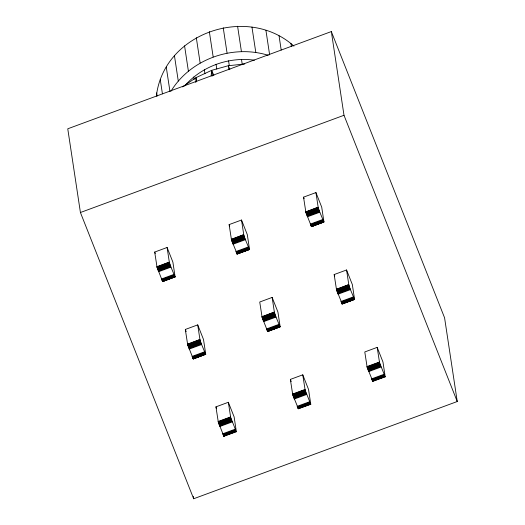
<?xml version="1.0" encoding="UTF-8"?>
<svg xmlns="http://www.w3.org/2000/svg" width="525" height="525" viewBox="0 0 525 525"><rect width="100%" height="100%" fill="white"/><g stroke="black" fill="none" stroke-linecap="round" stroke-linejoin="round"><path stroke-width="0.79" d="M195.786 82.504L195.996 77.641L211.621 70.35L228.303 65.723L244.748 63.978M211.162 76.04L211.621 70.35L213.905 75.541M156.378 96.114C163.636 32.845 247.544 4.279 293.941 46.141M228.342 402.281L234.124 416.883L236.355 431.727L230.718 417.624L228.342 402.281L215.939 406.855L218.315 422.198L223.919 436.36L223.702 434.582M302.767 374.83L308.543 389.432L310.774 404.27L305.137 390.167L302.767 374.83L290.364 379.404L292.733 394.748L298.358 408.673M377.186 347.373L382.961 361.981L385.192 376.819L379.562 362.716L377.186 347.373L364.783 351.947L367.159 367.29L372.776 381.216M162.678 281.564L175.094 276.747L172.876 262.087L167.101 247.478L154.698 252.059L157.073 267.396L162.599 281.505L175.094 276.747M237.097 254.107L249.532 249.473L247.301 234.629L241.52 220.027L229.117 224.602L231.492 239.945L237.116 253.87M193.298 358.962L205.721 354.152L203.503 339.485L197.722 324.883L185.318 329.457L187.694 344.8L193.22 358.903L205.721 354.152M311.515 226.656L323.938 221.845L321.72 207.178L315.945 192.577L303.542 197.151L305.911 212.494L311.443 226.597L323.938 221.845M267.717 331.505L280.14 326.694L277.922 312.034L272.147 297.426L259.737 302.006L262.113 317.343L267.645 331.452L280.14 326.694M342.136 304.054L354.572 299.421L352.341 284.576L346.566 269.975L334.162 274.549L336.538 289.892L342.156 303.817M171.006 91.16C190.542 59.095 232.582 44.205 268.203 55.302M184.656 85.929C201.725 66.308 228.743 56.615 254.422 60.198M182.569 86.907L195.996 77.641L196.685 81.651M331.334 31.566L67.758 128.796L80.423 212.513L193.666 498.75L457.242 401.52L444.577 317.796L331.334 31.566L344 115.283L457.242 401.52M80.423 212.513L344 115.283M156.916 266.72L169.319 262.146L167.101 247.478M231.335 239.269L243.738 234.695L241.52 220.027M305.76 211.818L318.163 207.237L315.945 192.577M156.975 267.008L169.319 262.146M231.394 239.558L243.738 234.695M305.812 212.1L318.163 207.237M157.073 267.396L169.477 262.822L169.378 262.434M231.492 239.945L243.895 235.371L243.797 234.977M305.911 212.494L318.314 207.913L318.216 207.526M157.211 267.875L169.614 263.301L169.477 262.822M231.63 240.424L244.033 235.85L243.895 235.371M306.049 212.973L318.452 208.392L318.314 207.913M157.382 268.433L169.785 263.858L169.614 263.301M231.801 240.982L244.21 236.401L244.033 235.85M306.226 213.524L318.629 208.95L318.452 208.392M157.585 269.049L169.988 264.469L169.785 263.858M232.004 241.592L244.407 237.018L244.21 236.401M306.429 214.141L318.832 209.567L318.629 208.95M157.815 269.699L170.218 265.125L169.988 264.469M232.234 242.248L244.637 237.674L244.407 237.018M306.652 214.797L319.056 210.217L318.832 209.567M158.058 270.375L170.461 265.801L170.218 265.125M232.477 242.924L244.88 238.35L244.637 237.674M306.895 215.473L319.298 210.893L319.056 210.217M158.307 271.051L170.71 266.477L175.081 276.983M232.726 243.6L245.129 239.019L249.5 249.532M307.151 216.143L319.554 211.568L323.918 222.082L311.443 226.597M158.563 271.707L170.966 267.133M232.982 244.25L245.385 239.676M307.401 216.799L319.804 212.225M161.451 279.005L173.854 274.431M235.869 251.554L248.273 246.98M310.295 224.103L322.698 219.522M161.7 279.622L174.103 275.048M236.119 252.171L248.522 247.59M310.537 224.713L322.941 220.139M161.93 280.173L174.333 275.599M236.355 252.722L248.758 248.148M310.774 225.271L323.177 220.69M162.146 280.652L174.549 276.078M236.565 253.201L248.968 248.627M310.99 225.75L323.393 221.169M162.33 281.046L174.733 276.465M236.755 253.588L249.158 249.014M311.174 226.137L323.577 221.563M162.487 281.328L174.891 276.754M236.906 253.877L249.309 249.296M311.325 226.419L323.728 221.845M237.845 253.601L249.519 249.296M162.599 281.505L175.107 276.924M237.024 254.048L249.532 249.473M187.537 344.124L199.94 339.544L197.722 324.883M261.955 316.667L274.358 312.093L272.147 297.426M336.381 289.216L348.784 284.642L346.566 269.975M187.596 344.407L199.94 339.544M262.014 316.956L274.358 312.093M336.433 289.505L348.784 284.642M187.694 344.8L200.097 340.22L199.999 339.833M262.113 317.343L274.516 312.769L274.418 312.382M336.538 289.892L348.941 285.318L348.843 284.924M187.832 345.279L200.235 340.699L200.097 340.22M262.251 317.822L274.654 313.248L274.516 312.769M336.676 290.371L349.079 285.797L348.941 285.318M188.002 345.831L200.406 341.257L200.235 340.699M262.428 318.38L274.831 313.806L274.654 313.248M336.847 290.929L349.25 286.348L349.079 285.797M188.206 346.447L200.609 341.873L200.406 341.257M262.631 318.997L275.034 314.416L274.831 313.806M337.05 291.539L349.453 286.965L349.25 286.348M188.436 347.104L200.839 342.523L200.609 341.873M262.854 319.646L275.257 315.072L275.034 314.416M337.273 292.195L349.676 287.621L349.453 286.965M188.678 347.78L201.082 343.199L200.839 342.523M263.097 320.322L275.5 315.748L275.257 315.072M337.516 292.871L349.926 288.297L349.676 287.621M188.928 348.449L201.331 343.875L205.702 354.388M263.353 320.998L275.756 316.424L280.12 326.931L267.645 331.452M337.772 293.547L350.175 288.967L354.539 299.48M189.184 349.105L201.587 344.531M263.603 321.654L276.006 317.074M338.028 294.197L350.431 289.623M192.071 356.409L204.474 351.835M266.49 328.952L278.9 324.378M340.915 301.501L353.318 296.927M192.321 357.02L204.724 352.446M266.739 329.569L279.142 324.995M341.165 302.111L353.568 297.537M192.557 357.577L204.96 353.003M266.976 330.12L279.379 325.546M341.394 302.669L353.798 298.095M192.767 358.057L205.17 353.476M267.186 330.599L279.589 326.025M341.611 303.148L354.014 298.574M192.951 358.444L205.354 353.87M267.376 330.986L279.779 326.412M341.795 303.535L354.198 298.961M193.108 358.726L205.511 354.152M267.527 331.275L279.93 326.701M341.946 303.824L354.349 299.243M342.884 303.548L354.559 299.243M193.22 358.903L205.734 354.329M342.064 303.995L354.572 299.421M218.157 421.523L230.56 416.948M292.582 394.065L304.986 389.491M367.001 366.614L379.404 362.04M218.216 421.811L230.619 417.231M292.635 394.354L305.038 389.78M367.06 366.903L379.463 362.329M218.315 422.198L230.718 417.624M292.733 394.748L305.137 390.167M367.159 367.29L379.562 362.716M218.452 422.678L230.856 418.103M292.871 395.227L305.281 390.646M367.297 367.769L379.7 363.195M218.623 423.235L231.033 418.655M293.048 395.778L305.452 391.204M367.467 368.327L379.87 363.753M218.827 423.846L231.23 419.272M293.252 396.395L305.655 391.821M367.671 368.937L380.074 364.363M219.056 424.502L231.459 419.928M293.475 397.051L305.878 392.47M367.9 369.593L380.303 365.019M219.299 425.178L231.702 420.604M293.718 397.72L306.121 393.146M368.143 370.269L380.546 365.695M219.548 425.854L231.952 421.273M293.974 398.396L306.377 393.822M368.392 370.945L380.796 366.371M219.804 426.503L232.207 421.929M294.223 399.053L306.626 394.478M368.648 371.602L381.052 367.021M222.692 433.808L235.095 429.233M297.117 406.357L309.52 401.776M371.536 378.899L383.939 374.325M222.941 434.424L235.344 429.844M297.36 406.967L309.763 402.393M371.785 379.516L384.188 374.942M223.177 434.976L235.581 430.402M297.596 407.525L309.999 402.944M372.015 380.067L384.418 375.493M223.387 435.455L235.791 430.881M297.813 408.004L310.216 403.423M372.232 380.546L384.635 375.972M223.578 435.842L235.981 431.268M297.997 408.391L310.4 403.81M372.415 380.933L384.818 376.359M223.729 436.131L236.132 431.55M298.147 408.673L310.761 404.099M372.573 381.222L385.179 376.642M223.847 436.301L236.355 431.727M298.266 408.85L310.774 404.27M372.684 381.393L385.192 376.819M229.838 69.503L228.303 65.723L228.821 69.74M303.542 197.151L304.119 198.607M334.162 274.549L334.74 276.012M229.117 224.602L229.694 226.065M290.364 379.404L291.231 381.596M154.698 252.059L155.275 253.516M185.318 329.457L186.185 331.649M215.939 406.855L216.517 408.319M349.926 288.297L350.175 288.967M319.298 210.893L319.554 211.568M275.5 315.748L275.756 316.424M244.88 238.35L245.129 239.019M201.082 343.199L201.331 343.875M170.461 265.801L170.71 266.477M290.916 43.372L291.395 46.535M279.044 35.805L281.197 50.052M265.926 30.325L269.633 54.869M251.967 27.11L255.8 52.441M237.595 26.25L241.421 51.581M241.487 59.417L242.222 64.267M228.565 60.788L229.3 65.638M223.237 27.773L227.069 53.104M216.057 64.26L216.792 69.11M209.337 31.625L213.17 56.956M211.621 70.35L212.481 76.027M204.337 69.727L204.947 73.769M196.311 37.702L200.143 63.033M193.764 77.024L194.125 79.446M184.564 45.813L188.396 71.144M174.444 55.709L178.277 81.04M166.268 67.095L169.975 91.632M160.269 79.616L162.428 93.863M156.647 92.905L157.126 96.068M193.298 496.335L193.666 498.75"/></g></svg>
